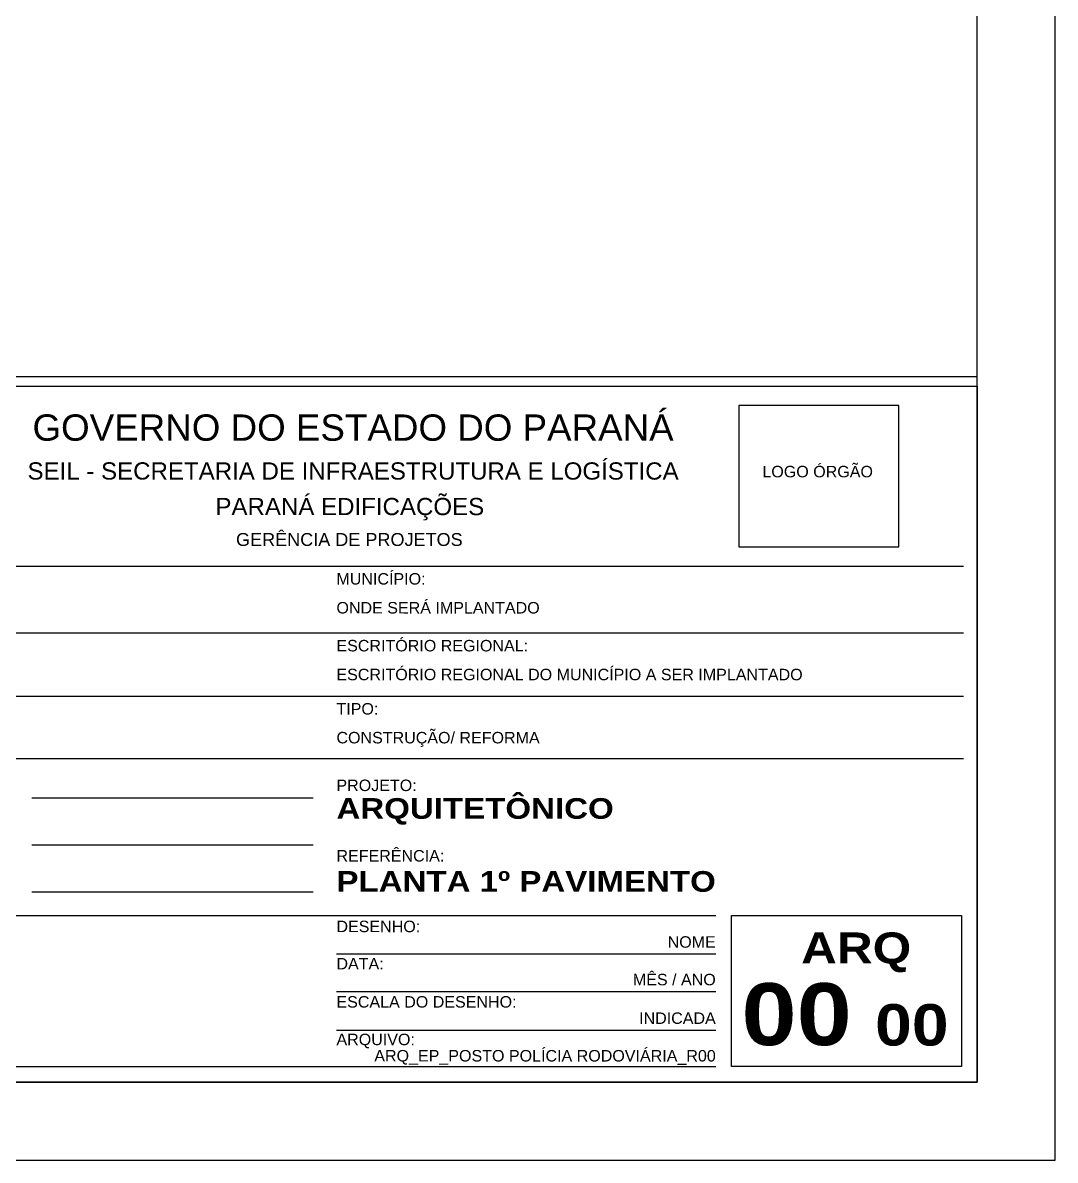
# Paper-space layout 'A1' of a CAD drawing. Header units: millimetres. Extents: x 160 to 1001, y -53 to 541.
# Drawn here: x 868.6 to 1000.7, y -53.3 to 92.2 of the extents above; entities that cross this region are included whole.
import ezdxf
from ezdxf.enums import TextEntityAlignment as Align

# ---------------------------------------------------------------- set-up
doc = ezdxf.new("R2010")
doc.units = ezdxf.units.MM
doc.layers.add('ARQ_Prancha', color=7, linetype='Continuous')
doc.styles.add('ARIAL', font='arial.ttf')
doc.styles.add('arial bold', font='')
doc.styles.get('arial bold').set_extended_font_data('Arial Black')

psp = doc.layouts.new('A1')

# ---------------------------------------------------------------- linework, layer by layer
at = {"layer": 'ARQ_Prancha'}
for p, q in [((815.73, 46.96), (990.73, 46.96)), ((817.73, 22.7), (989.01, 22.7)), ((817.73, 14.16), (989.01, 14.16)), ((817.73, 6.07), (989.01, 6.07)), ((817.73, -1.93), (989.01, -1.93)), ((905.73, -7), (869.73, -7)), ((905.73, -13), (869.73, -13)), ((905.73, -19), (869.73, -19)), ((817.73, -22), (957.28, -22)), ((959.28, -22), (988.74, -22.01)), ((959.28, -41.32), (959.28, -22)), ((988.74, -22.01), (988.73, -41.32)), ((908.73, -26.9), (957.28, -26.9)), ((908.73, -31.71), (957.28, -31.71)), ((908.73, -36.68), (957.28, -36.68)), ((817.73, -41.32), (957.28, -41.32)), ((988.73, -41.32), (959.28, -41.32))]:
    psp.add_line(p, q, dxfattribs=at)
for points in [[(159.73, -53.32), (1000.73, -53.32), (1000.73, 540.68), (159.73, 540.68)], [(990.73, -43.32), (990.73, 530.68), (179.73, 530.68), (179.73, -43.32), (990.73, -43.32)], [(990.73, -43.32), (815.73, -43.32), (815.73, 45.7), (990.73, 45.7)], [(980.73, 43.23), (960.23, 43.23), (960.23, 25.15), (980.73, 25.15)]]:
    psp.add_lwpolyline(points, close=True, dxfattribs=at)

# ---------------------------------------------------------------- texts
at = {"layer": 'ARQ_Prancha', "style": 'ARIAL'}
for s, height, p in [('GOVERNO DO ESTADO DO PARANÁ', 3.3676, (910.86, 40.42)), ('SEIL - SECRETARIA DE INFRAESTRUTURA E LOGÍSTICA', 2.205, (910.86, 34.87)), ('PARANÁ EDIFICAÇÕES', 2.205, (910.44, 30.32)), ('GERÊNCIA DE PROJETOS', 1.6538, (910.38, 26.1))]:
    psp.add_text(s, height=height, rotation=359.9947, dxfattribs=at).set_placement(p, align=Align.MIDDLE_CENTER)
at = {"layer": 'ARQ_Prancha'}
for s, height, style, p in [('LOGO ÓRGÃO', 1.47, 'ARIAL', (963.25, 34.79)), ('MUNICÍPIO: ', 1.47, 'ARIAL', (908.73, 21.07)), ('ONDE SERÁ IMPLANTADO', 1.47, 'ARIAL', (908.73, 17.37)), ('ESCRITÓRIO REGIONAL: ', 1.47, 'ARIAL', (908.73, 12.52)), ('ESCRITÓRIO REGIONAL DO MUNICÍPIO A SER IMPLANTADO', 1.47, 'ARIAL', (908.73, 8.83)), ('TIPO: ', 1.47, 'ARIAL', (908.73, 4.44)), ('CONSTRUÇÃO/ REFORMA', 1.47, 'ARIAL', (908.73, 0.75)), ('PROJETO:', 1.47, 'ARIAL', (908.73, -5.35)), ('REFERÊNCIA:', 1.47, 'ARIAL', (908.73, -14.36)), ('PLANTA 1º PAVIMENTO ', 2.646, 'arial bold', (908.73, -17.64)), ('DESENHO: ', 1.47, 'ARIAL', (908.73, -23.4)), ('DATA:', 1.47, 'ARIAL', (908.73, -28.17)), ('ESCALA DO DESENHO:', 1.47, 'ARIAL', (908.73, -33.05)), ('ARQUIVO:', 1.47, 'ARIAL', (908.73, -37.86))]:
    psp.add_text(s, height=height, rotation=359.9947, dxfattribs=dict(at, style=style)).set_placement(p, align=Align.MIDDLE_LEFT)
at = {"layer": 'ARQ_Prancha', "style": 'arial bold'}
for s, height, p in [('ARQUITETÔNICO', 2.646, (908.73, -9.63)), ('ARQ', 3.969, (968.2, -28.14)), ('00', 7.938, (960.57, -38.6)), ('00', 5.292, (977.67, -38.64))]:
    psp.add_text(s, height=height, rotation=359.9947, dxfattribs=at).set_placement(p)
at = {"layer": 'ARQ_Prancha', "style": 'ARIAL'}
for s, p in [('NOME', (957.28, -25.39)), ('MÊS / ANO', (957.28, -30.2)), ('INDICADA', (957.28, -35.14)), ('ARQ_EP_POSTO POLÍCIA RODOVIÁRIA_R00', (957.28, -39.95))]:
    psp.add_text(s, height=1.47, rotation=359.9947, dxfattribs=at).set_placement(p, align=Align.MIDDLE_RIGHT)

doc.saveas('drawing.dxf')
